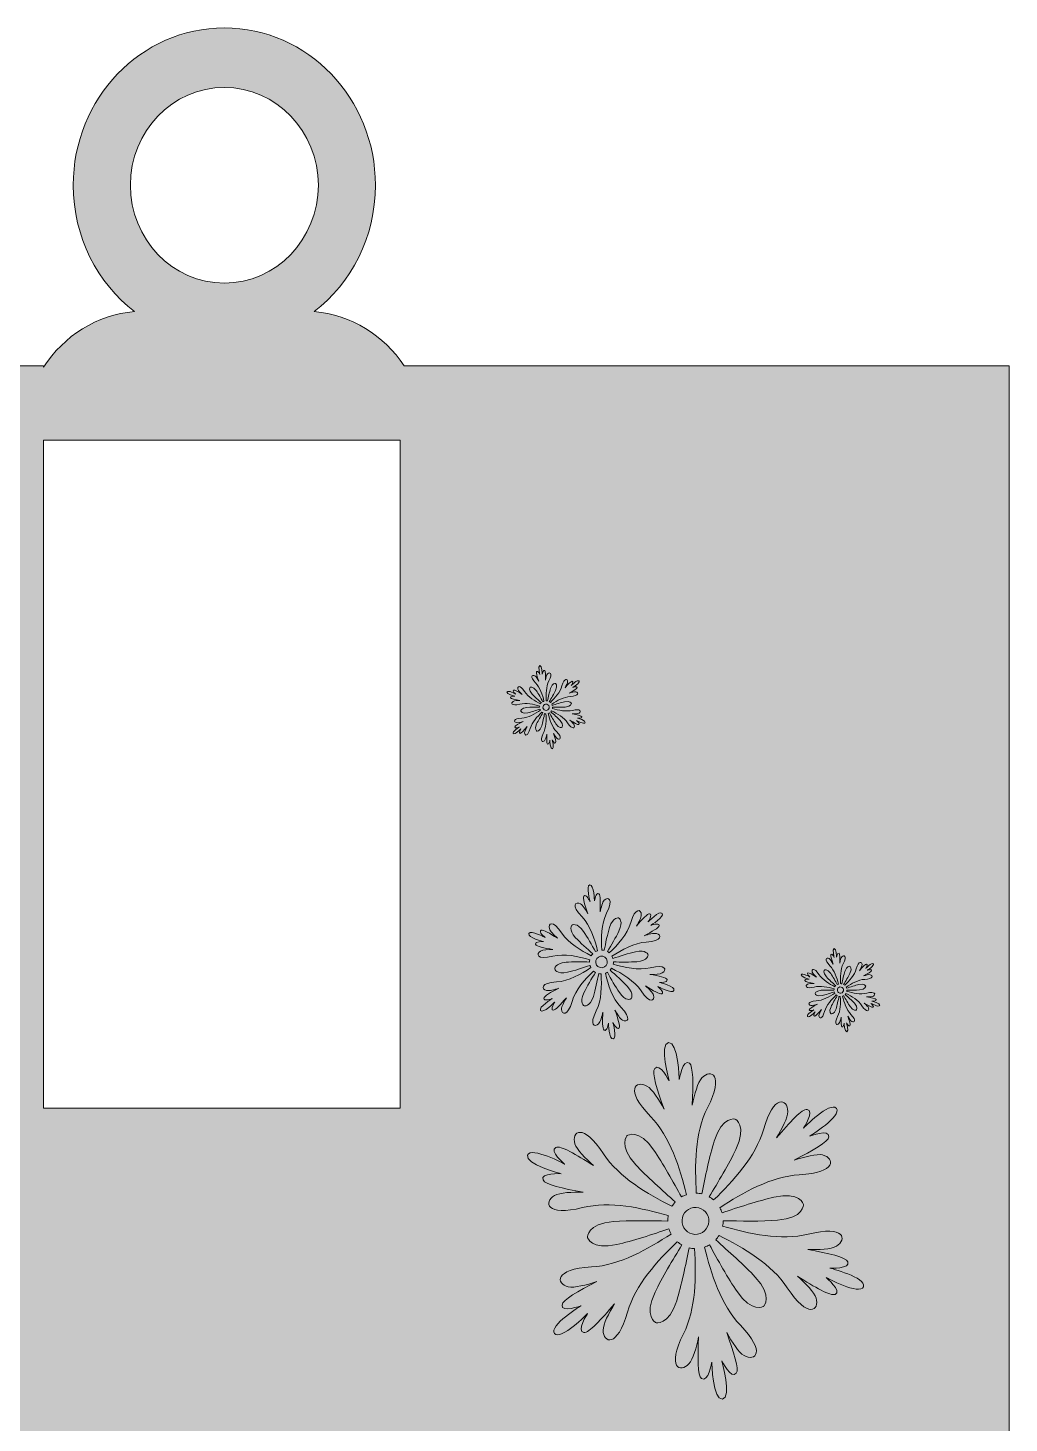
# Model space of a CAD drawing. Header units: millimetres. Extents: x 27 to 185, y -120 to -21.
# Drawn here: x 145.5 to 185.3, y -77.8 to -21.3 of the extents above; entities that cross this region are included whole.
import ezdxf

# ---------------------------------------------------------------- set-up
doc = ezdxf.new("R2010")
doc.units = ezdxf.units.MM
doc.header["$MEASUREMENT"] = 0
doc.layers.add('engraving', color=7, linetype='Continuous')
doc.layers.add('Layer 1', color=7, linetype='Continuous')

msp = doc.modelspace()

# ---------------------------------------------------------------- hatches: boundary and pattern name
at = {"layer": 'Layer 1'}
h = msp.add_hatch(color=2, dxfattribs=at)
h.dxf.hatch_style = 2
edge = h.paths.add_edge_path()
edge.add_spline(control_points=[(160.787, -34.941), (159.97, -33.71), (158.65, -32.866), (157.139, -32.746), (158.644, -31.585), (159.623, -29.728), (159.623, -27.629), (159.623, -24.11), (156.883, -21.257), (153.503, -21.257), (150.122, -21.257), (147.382, -24.11), (147.382, -27.629), (147.382, -29.728), (148.362, -31.585), (149.867, -32.746), (148.334, -32.867), (146.997, -33.733), (146.182, -34.993), (146.182, -34.993), (146.182, -34.941), (146.182, -34.941), (146.182, -34.941), (121.518, -34.941), (121.518, -34.941), (121.518, -34.941), (121.518, -120.09), (121.518, -120.09), (121.518, -120.09), (146.182, -120.09), (146.182, -120.09), (146.182, -120.09), (146.182, -89.671), (146.182, -89.671), (146.182, -89.671), (160.628, -89.671), (160.628, -89.671), (160.628, -89.671), (160.628, -120.09), (160.628, -120.09), (160.628, -120.09), (185.292, -120.09), (185.292, -120.09), (185.292, -120.09), (185.292, -34.941), (185.292, -34.941), (185.292, -34.941), (160.787, -34.941), (160.787, -34.941)], knot_values=[0, 0, 0, 0, 1, 1, 1, 2, 2, 2, 3, 3, 3, 4, 4, 4, 5, 5, 5, 6, 6, 6, 7, 7, 7, 8, 8, 8, 9, 9, 9, 10, 10, 10, 11, 11, 11, 12, 12, 12, 13, 13, 13, 14, 14, 14, 15, 15, 15, 16, 16, 16, 16], degree=3, periodic=1)
edge = h.paths.add_edge_path()
edge.add_spline(control_points=[(149.695, -27.629), (149.695, -25.443), (151.403, -23.665), (153.503, -23.665), (155.602, -23.665), (157.31, -25.443), (157.31, -27.629), (157.31, -29.814), (155.602, -31.592), (153.503, -31.592), (151.403, -31.592), (149.695, -29.814), (149.695, -27.629)], knot_values=[0, 0, 0, 0, 1, 1, 1, 2, 2, 2, 3, 3, 3, 4, 4, 4, 4], degree=3, periodic=1)
h.paths.add_polyline_path([(146.182, -65.007), (146.182, -37.956), (160.628, -37.956), (160.628, -65.007)])

# ---------------------------------------------------------------- linework, layer by layer
at = {"layer": 'engraving', "lineweight": 0}
for points, knots in [([(167.807, -49.217), (167.807, -49.217), (168.008, -49.228), (167.978, -49.158), (167.96, -49.114), (167.792, -49.077), (167.599, -49.043), (167.704, -49.044), (167.819, -49.041), (167.87, -49.01), (167.973, -48.949), (167.953, -48.809), (167.604, -48.897), (167.347, -48.961), (167.042, -48.893), (166.794, -48.821), (166.797, -48.804), (166.799, -48.786), (166.799, -48.769), (166.954, -48.773), (167.168, -48.776), (167.312, -48.765), (167.564, -48.745), (167.559, -48.616), (167.559, -48.616), (167.559, -48.616), (167.525, -48.492), (167.279, -48.547), (167.138, -48.579), (166.935, -48.645), (166.788, -48.696), (166.783, -48.679), (166.776, -48.663), (166.767, -48.647), (166.983, -48.505), (167.254, -48.35), (167.519, -48.335), (167.878, -48.315), (167.856, -48.176), (167.74, -48.148), (167.681, -48.134), (167.57, -48.165), (167.471, -48.197), (167.645, -48.107), (167.794, -48.022), (167.799, -47.975), (167.807, -47.899), (167.618, -47.969), (167.618, -47.969), (167.618, -47.969), (167.927, -47.779), (167.87, -47.707), (167.812, -47.634), (167.558, -47.894), (167.558, -47.894), (167.558, -47.894), (167.668, -47.725), (167.593, -47.716), (167.545, -47.71), (167.429, -47.837), (167.303, -47.987), (167.356, -47.897), (167.411, -47.796), (167.41, -47.736), (167.409, -47.616), (167.278, -47.564), (167.179, -47.909), (167.106, -48.164), (166.894, -48.395), (166.709, -48.573), (166.695, -48.562), (166.681, -48.552), (166.666, -48.543), (166.747, -48.411), (166.857, -48.227), (166.919, -48.096), (167.028, -47.869), (166.914, -47.809), (166.914, -47.809), (166.914, -47.809), (166.789, -47.775), (166.714, -48.016), (166.671, -48.154), (166.627, -48.363), (166.597, -48.516), (166.579, -48.512), (166.562, -48.51), (166.545, -48.509), (166.529, -48.252), (166.531, -47.939), (166.65, -47.702), (166.812, -47.381), (166.681, -47.331), (166.598, -47.418), (166.557, -47.461), (166.529, -47.573), (166.507, -47.675), (166.516, -47.479), (166.517, -47.307), (166.479, -47.279), (166.417, -47.235), (166.383, -47.433), (166.383, -47.433), (166.383, -47.433), (166.373, -47.071), (166.281, -47.084), (166.19, -47.098), (166.288, -47.448), (166.288, -47.448), (166.288, -47.448), (166.197, -47.269), (166.151, -47.329), (166.122, -47.367), (166.174, -47.531), (166.241, -47.715), (166.19, -47.624), (166.129, -47.526), (166.077, -47.497), (165.973, -47.438), (165.862, -47.525), (166.112, -47.784), (166.296, -47.974), (166.389, -48.273), (166.451, -48.523), (166.435, -48.529), (166.419, -48.536), (166.404, -48.545), (166.329, -48.408), (166.225, -48.222), (166.143, -48.102), (166.001, -47.895), (165.892, -47.963), (165.892, -47.963), (165.892, -47.963), (165.801, -48.055), (165.972, -48.24), (166.07, -48.346), (166.228, -48.489), (166.345, -48.591), (166.333, -48.604), (166.323, -48.619), (166.314, -48.633), (166.083, -48.517), (165.813, -48.36), (165.668, -48.138), (165.471, -47.838), (165.362, -47.926), (165.396, -48.041), (165.413, -48.098), (165.495, -48.179), (165.572, -48.249), (165.407, -48.143), (165.259, -48.056), (165.216, -48.076), (165.146, -48.107), (165.301, -48.236), (165.301, -48.236), (165.301, -48.236), (164.982, -48.063), (164.948, -48.149), (164.915, -48.235), (165.266, -48.325), (165.266, -48.325), (165.266, -48.325), (165.065, -48.314), (165.095, -48.384), (165.113, -48.428), (165.281, -48.465), (165.474, -48.5), (165.37, -48.498), (165.255, -48.501), (165.203, -48.532), (165.1, -48.593), (165.12, -48.733), (165.469, -48.646), (165.726, -48.581), (166.032, -48.649), (166.279, -48.721), (166.276, -48.738), (166.274, -48.756), (166.275, -48.773), (166.119, -48.769), (165.905, -48.766), (165.761, -48.777), (165.51, -48.797), (165.514, -48.926), (165.514, -48.926), (165.514, -48.926), (165.548, -49.051), (165.794, -48.995), (165.935, -48.963), (166.138, -48.897), (166.285, -48.847), (166.29, -48.863), (166.297, -48.88), (166.305, -48.895), (166.09, -49.037), (165.819, -49.192), (165.554, -49.207), (165.195, -49.227), (165.217, -49.367), (165.334, -49.394), (165.392, -49.408), (165.503, -49.377), (165.602, -49.345), (165.428, -49.435), (165.278, -49.52), (165.274, -49.567), (165.266, -49.643), (165.455, -49.574), (165.455, -49.574), (165.455, -49.574), (165.146, -49.763), (165.204, -49.836), (165.261, -49.908), (165.515, -49.649), (165.515, -49.649), (165.515, -49.649), (165.405, -49.817), (165.481, -49.827), (165.528, -49.832), (165.644, -49.706), (165.77, -49.555), (165.717, -49.645), (165.662, -49.747), (165.663, -49.806), (165.664, -49.926), (165.795, -49.979), (165.894, -49.633), (165.967, -49.378), (166.179, -49.147), (166.364, -48.969), (166.378, -48.981), (166.392, -48.991), (166.407, -48.999), (166.325, -49.132), (166.217, -49.315), (166.154, -49.446), (166.046, -49.674), (166.16, -49.734), (166.16, -49.734), (166.16, -49.734), (166.284, -49.767), (166.359, -49.526), (166.402, -49.388), (166.446, -49.179), (166.477, -49.027), (166.493, -49.03), (166.511, -49.033), (166.529, -49.033), (166.543, -49.29), (166.542, -49.603), (166.423, -49.84), (166.26, -50.161), (166.393, -50.211), (166.475, -50.124), (166.516, -50.081), (166.545, -49.969), (166.567, -49.867), (166.557, -50.063), (166.556, -50.235), (166.595, -50.263), (166.656, -50.307), (166.691, -50.109), (166.691, -50.109), (166.691, -50.109), (166.7, -50.472), (166.792, -50.458), (166.883, -50.444), (166.785, -50.095), (166.785, -50.095), (166.785, -50.095), (166.877, -50.274), (166.923, -50.213), (166.951, -50.175), (166.899, -50.012), (166.832, -49.827), (166.884, -49.918), (166.944, -50.016), (166.996, -50.045), (167.1, -50.104), (167.211, -50.017), (166.962, -49.759), (166.777, -49.568), (166.683, -49.269), (166.622, -49.019), (166.638, -49.013), (166.654, -49.006), (166.67, -48.997), (166.743, -49.134), (166.848, -49.32), (166.93, -49.44), (167.072, -49.647), (167.182, -49.579), (167.182, -49.579), (167.182, -49.579), (167.273, -49.488), (167.102, -49.302), (167.003, -49.196), (166.845, -49.053), (166.728, -48.951), (166.74, -48.938), (166.75, -48.924), (166.759, -48.909), (166.99, -49.025), (167.26, -49.182), (167.405, -49.404), (167.602, -49.705), (167.712, -49.616), (167.678, -49.501), (167.661, -49.444), (167.578, -49.363), (167.501, -49.293), (167.666, -49.399), (167.814, -49.486), (167.858, -49.467), (167.926, -49.435), (167.772, -49.307), (167.772, -49.307), (167.772, -49.307), (168.091, -49.48), (168.125, -49.393), (168.159, -49.307), (167.807, -49.217), (167.807, -49.217)], [0, 0, 0, 0, 1, 1, 1, 2, 2, 2, 3, 3, 3, 4, 4, 4, 5, 5, 5, 6, 6, 6, 7, 7, 7, 8, 8, 8, 9, 9, 9, 10, 10, 10, 11, 11, 11, 12, 12, 12, 13, 13, 13, 14, 14, 14, 15, 15, 15, 16, 16, 16, 17, 17, 17, 18, 18, 18, 19, 19, 19, 20, 20, 20, 21, 21, 21, 22, 22, 22, 23, 23, 23, 24, 24, 24, 25, 25, 25, 26, 26, 26, 27, 27, 27, 28, 28, 28, 29, 29, 29, 30, 30, 30, 31, 31, 31, 32, 32, 32, 33, 33, 33, 34, 34, 34, 35, 35, 35, 36, 36, 36, 37, 37, 37, 38, 38, 38, 39, 39, 39, 40, 40, 40, 41, 41, 41, 42, 42, 42, 43, 43, 43, 44, 44, 44, 45, 45, 45, 46, 46, 46, 47, 47, 47, 48, 48, 48, 49, 49, 49, 50, 50, 50, 51, 51, 51, 52, 52, 52, 53, 53, 53, 54, 54, 54, 55, 55, 55, 56, 56, 56, 57, 57, 57, 58, 58, 58, 59, 59, 59, 60, 60, 60, 61, 61, 61, 62, 62, 62, 63, 63, 63, 64, 64, 64, 65, 65, 65, 66, 66, 66, 67, 67, 67, 68, 68, 68, 69, 69, 69, 70, 70, 70, 71, 71, 71, 72, 72, 72, 73, 73, 73, 74, 74, 74, 75, 75, 75, 76, 76, 76, 77, 77, 77, 78, 78, 78, 79, 79, 79, 80, 80, 80, 81, 81, 81, 82, 82, 82, 83, 83, 83, 84, 84, 84, 85, 85, 85, 86, 86, 86, 87, 87, 87, 88, 88, 88, 89, 89, 89, 90, 90, 90, 91, 91, 91, 92, 92, 92, 93, 93, 93, 94, 94, 94, 95, 95, 95, 96, 96, 96, 97, 97, 97, 98, 98, 98, 99, 99, 99, 100, 100, 100, 101, 101, 101, 102, 102, 102, 103, 103, 103, 104, 104, 104, 105, 105, 105, 106, 106, 106, 107, 107, 107, 108, 108, 108, 108]), ([(166.556, -48.897), (166.486, -48.908), (166.421, -48.86), (166.41, -48.79), (166.4, -48.72), (166.448, -48.655), (166.517, -48.645), (166.587, -48.634), (166.652, -48.682), (166.663, -48.752), (166.673, -48.822), (166.625, -48.887), (166.556, -48.897)], [0, 0, 0, 0, 1, 1, 1, 2, 2, 2, 3, 3, 3, 4, 4, 4, 4]), ([(171.128, -59.912), (171.128, -59.912), (171.499, -59.932), (171.445, -59.802), (171.41, -59.721), (171.101, -59.653), (170.743, -59.59), (170.936, -59.592), (171.149, -59.586), (171.244, -59.529), (171.435, -59.417), (171.398, -59.158), (170.753, -59.319), (170.277, -59.438), (169.712, -59.312), (169.254, -59.18), (169.261, -59.148), (169.263, -59.115), (169.263, -59.083), (169.551, -59.091), (169.946, -59.096), (170.213, -59.076), (170.678, -59.039), (170.669, -58.801), (170.669, -58.801), (170.669, -58.801), (170.607, -58.571), (170.152, -58.673), (169.891, -58.732), (169.515, -58.854), (169.243, -58.948), (169.234, -58.917), (169.221, -58.887), (169.205, -58.858), (169.604, -58.596), (170.106, -58.308), (170.596, -58.281), (171.259, -58.244), (171.218, -57.987), (171.003, -57.935), (170.895, -57.909), (170.69, -57.967), (170.506, -58.026), (170.829, -57.859), (171.105, -57.702), (171.114, -57.614), (171.127, -57.475), (170.778, -57.603), (170.778, -57.603), (170.778, -57.603), (171.35, -57.252), (171.244, -57.119), (171.137, -56.985), (170.668, -57.465), (170.668, -57.465), (170.668, -57.465), (170.87, -57.153), (170.731, -57.136), (170.644, -57.125), (170.43, -57.359), (170.196, -57.637), (170.294, -57.471), (170.396, -57.284), (170.394, -57.173), (170.392, -56.951), (170.15, -56.855), (169.966, -57.493), (169.831, -57.965), (169.44, -58.391), (169.097, -58.721), (169.072, -58.7), (169.045, -58.681), (169.018, -58.665), (169.169, -58.42), (169.37, -58.081), (169.486, -57.839), (169.687, -57.419), (169.476, -57.307), (169.476, -57.307), (169.476, -57.307), (169.245, -57.246), (169.107, -57.691), (169.028, -57.946), (168.945, -58.333), (168.89, -58.615), (168.858, -58.608), (168.826, -58.603), (168.794, -58.603), (168.765, -58.127), (168.768, -57.548), (168.989, -57.11), (169.289, -56.517), (169.045, -56.424), (168.893, -56.585), (168.817, -56.664), (168.764, -56.871), (168.723, -57.06), (168.74, -56.698), (168.742, -56.38), (168.671, -56.329), (168.557, -56.247), (168.494, -56.613), (168.494, -56.613), (168.494, -56.613), (168.475, -55.943), (168.306, -55.968), (168.137, -55.994), (168.318, -56.639), (168.318, -56.639), (168.318, -56.639), (168.15, -56.309), (168.065, -56.42), (168.012, -56.491), (168.108, -56.793), (168.232, -57.135), (168.137, -56.966), (168.025, -56.784), (167.929, -56.731), (167.736, -56.622), (167.53, -56.783), (167.993, -57.261), (168.333, -57.614), (168.506, -58.166), (168.621, -58.629), (168.59, -58.639), (168.561, -58.652), (168.533, -58.669), (168.396, -58.416), (168.203, -58.071), (168.051, -57.851), (167.788, -57.466), (167.586, -57.593), (167.586, -57.593), (167.586, -57.593), (167.418, -57.762), (167.734, -58.104), (167.916, -58.301), (168.209, -58.565), (168.425, -58.755), (168.403, -58.779), (168.383, -58.805), (168.366, -58.832), (167.941, -58.618), (167.44, -58.327), (167.172, -57.916), (166.808, -57.361), (166.606, -57.525), (166.669, -57.737), (166.7, -57.843), (166.852, -57.992), (166.995, -58.121), (166.69, -57.925), (166.416, -57.765), (166.336, -57.801), (166.208, -57.859), (166.494, -58.097), (166.494, -58.097), (166.494, -58.097), (165.904, -57.777), (165.841, -57.937), (165.779, -58.096), (166.429, -58.262), (166.429, -58.262), (166.429, -58.262), (166.058, -58.242), (166.112, -58.371), (166.146, -58.453), (166.457, -58.521), (166.814, -58.585), (166.621, -58.583), (166.408, -58.588), (166.313, -58.645), (166.123, -58.758), (166.16, -59.016), (166.804, -58.855), (167.28, -58.736), (167.845, -58.862), (168.302, -58.994), (168.297, -59.026), (168.293, -59.058), (168.294, -59.091), (168.006, -59.082), (167.611, -59.077), (167.344, -59.098), (166.88, -59.135), (166.888, -59.373), (166.888, -59.373), (166.888, -59.373), (166.951, -59.604), (167.405, -59.501), (167.666, -59.442), (168.042, -59.32), (168.314, -59.227), (168.323, -59.258), (168.336, -59.288), (168.351, -59.317), (167.953, -59.578), (167.451, -59.866), (166.962, -59.893), (166.298, -59.93), (166.339, -60.188), (166.554, -60.239), (166.662, -60.265), (166.867, -60.208), (167.051, -60.149), (166.728, -60.315), (166.452, -60.472), (166.444, -60.559), (166.43, -60.699), (166.778, -60.571), (166.778, -60.571), (166.778, -60.571), (166.207, -60.922), (166.314, -61.056), (166.42, -61.189), (166.889, -60.71), (166.889, -60.71), (166.889, -60.71), (166.686, -61.021), (166.826, -61.039), (166.913, -61.049), (167.128, -60.815), (167.361, -60.537), (167.263, -60.703), (167.161, -60.891), (167.163, -61.001), (167.166, -61.222), (167.408, -61.32), (167.59, -60.681), (167.725, -60.209), (168.117, -59.783), (168.46, -59.453), (168.485, -59.475), (168.512, -59.493), (168.539, -59.509), (168.388, -59.754), (168.187, -60.093), (168.071, -60.335), (167.871, -60.756), (168.081, -60.867), (168.081, -60.867), (168.081, -60.867), (168.312, -60.928), (168.45, -60.483), (168.53, -60.228), (168.611, -59.842), (168.668, -59.559), (168.699, -59.566), (168.731, -59.571), (168.764, -59.572), (168.791, -60.047), (168.789, -60.626), (168.568, -61.064), (168.268, -61.657), (168.512, -61.75), (168.664, -61.589), (168.74, -61.509), (168.793, -61.302), (168.834, -61.114), (168.817, -61.477), (168.815, -61.794), (168.886, -61.845), (169, -61.927), (169.064, -61.562), (169.064, -61.562), (169.064, -61.562), (169.081, -62.231), (169.25, -62.206), (169.42, -62.18), (169.239, -61.535), (169.239, -61.535), (169.239, -61.535), (169.407, -61.865), (169.492, -61.753), (169.545, -61.683), (169.449, -61.381), (169.326, -61.04), (169.42, -61.208), (169.532, -61.389), (169.628, -61.443), (169.821, -61.552), (170.026, -61.391), (169.565, -60.913), (169.224, -60.56), (169.05, -60.008), (168.936, -59.546), (168.966, -59.535), (168.996, -59.521), (169.024, -59.505), (169.161, -59.759), (169.354, -60.103), (169.505, -60.323), (169.769, -60.708), (169.971, -60.581), (169.971, -60.581), (169.971, -60.581), (170.14, -60.412), (169.823, -60.069), (169.642, -59.873), (169.348, -59.609), (169.132, -59.419), (169.154, -59.396), (169.174, -59.37), (169.191, -59.342), (169.617, -59.556), (170.117, -59.847), (170.385, -60.258), (170.749, -60.814), (170.951, -60.649), (170.889, -60.437), (170.857, -60.331), (170.705, -60.182), (170.562, -60.052), (170.867, -60.248), (171.141, -60.409), (171.222, -60.373), (171.349, -60.315), (171.064, -60.078), (171.064, -60.078), (171.064, -60.078), (171.653, -60.397), (171.716, -60.238), (171.778, -60.078), (171.128, -59.912), (171.128, -59.912)], [0, 0, 0, 0, 1, 1, 1, 2, 2, 2, 3, 3, 3, 4, 4, 4, 5, 5, 5, 6, 6, 6, 7, 7, 7, 8, 8, 8, 9, 9, 9, 10, 10, 10, 11, 11, 11, 12, 12, 12, 13, 13, 13, 14, 14, 14, 15, 15, 15, 16, 16, 16, 17, 17, 17, 18, 18, 18, 19, 19, 19, 20, 20, 20, 21, 21, 21, 22, 22, 22, 23, 23, 23, 24, 24, 24, 25, 25, 25, 26, 26, 26, 27, 27, 27, 28, 28, 28, 29, 29, 29, 30, 30, 30, 31, 31, 31, 32, 32, 32, 33, 33, 33, 34, 34, 34, 35, 35, 35, 36, 36, 36, 37, 37, 37, 38, 38, 38, 39, 39, 39, 40, 40, 40, 41, 41, 41, 42, 42, 42, 43, 43, 43, 44, 44, 44, 45, 45, 45, 46, 46, 46, 47, 47, 47, 48, 48, 48, 49, 49, 49, 50, 50, 50, 51, 51, 51, 52, 52, 52, 53, 53, 53, 54, 54, 54, 55, 55, 55, 56, 56, 56, 57, 57, 57, 58, 58, 58, 59, 59, 59, 60, 60, 60, 61, 61, 61, 62, 62, 62, 63, 63, 63, 64, 64, 64, 65, 65, 65, 66, 66, 66, 67, 67, 67, 68, 68, 68, 69, 69, 69, 70, 70, 70, 71, 71, 71, 72, 72, 72, 73, 73, 73, 74, 74, 74, 75, 75, 75, 76, 76, 76, 77, 77, 77, 78, 78, 78, 79, 79, 79, 80, 80, 80, 81, 81, 81, 82, 82, 82, 83, 83, 83, 84, 84, 84, 85, 85, 85, 86, 86, 86, 87, 87, 87, 88, 88, 88, 89, 89, 89, 90, 90, 90, 91, 91, 91, 92, 92, 92, 93, 93, 93, 94, 94, 94, 95, 95, 95, 96, 96, 96, 97, 97, 97, 98, 98, 98, 99, 99, 99, 100, 100, 100, 101, 101, 101, 102, 102, 102, 103, 103, 103, 104, 104, 104, 105, 105, 105, 106, 106, 106, 107, 107, 107, 108, 108, 108, 108]), ([(179.731, -60.673), (179.731, -60.673), (179.931, -60.683), (179.902, -60.613), (179.883, -60.569), (179.716, -60.532), (179.522, -60.498), (179.627, -60.499), (179.742, -60.496), (179.794, -60.466), (179.896, -60.405), (179.876, -60.265), (179.528, -60.352), (179.27, -60.416), (178.965, -60.348), (178.717, -60.276), (178.721, -60.259), (178.722, -60.242), (178.722, -60.224), (178.878, -60.229), (179.092, -60.232), (179.236, -60.22), (179.487, -60.201), (179.482, -60.072), (179.482, -60.072), (179.482, -60.072), (179.449, -59.947), (179.203, -60.003), (179.062, -60.035), (178.859, -60.1), (178.711, -60.151), (178.706, -60.134), (178.699, -60.118), (178.691, -60.102), (178.906, -59.961), (179.178, -59.805), (179.443, -59.791), (179.802, -59.771), (179.779, -59.631), (179.663, -59.603), (179.605, -59.589), (179.494, -59.621), (179.394, -59.653), (179.569, -59.562), (179.718, -59.478), (179.723, -59.43), (179.73, -59.355), (179.542, -59.424), (179.542, -59.424), (179.542, -59.424), (179.851, -59.234), (179.793, -59.162), (179.736, -59.09), (179.482, -59.349), (179.482, -59.349), (179.482, -59.349), (179.591, -59.181), (179.516, -59.171), (179.469, -59.165), (179.353, -59.292), (179.227, -59.442), (179.28, -59.352), (179.335, -59.251), (179.334, -59.191), (179.332, -59.072), (179.202, -59.019), (179.103, -59.364), (179.029, -59.62), (178.818, -59.85), (178.632, -60.029), (178.619, -60.017), (178.604, -60.007), (178.59, -59.998), (178.671, -59.866), (178.78, -59.682), (178.843, -59.552), (178.951, -59.324), (178.837, -59.264), (178.837, -59.264), (178.837, -59.264), (178.713, -59.231), (178.638, -59.471), (178.595, -59.61), (178.55, -59.818), (178.52, -59.971), (178.503, -59.967), (178.486, -59.965), (178.468, -59.964), (178.453, -59.707), (178.454, -59.394), (178.574, -59.157), (178.736, -58.837), (178.604, -58.786), (178.522, -58.873), (178.481, -58.916), (178.452, -59.028), (178.43, -59.13), (178.439, -58.934), (178.441, -58.763), (178.402, -58.735), (178.34, -58.691), (178.306, -58.888), (178.306, -58.888), (178.306, -58.888), (178.296, -58.526), (178.205, -58.54), (178.113, -58.554), (178.211, -58.903), (178.211, -58.903), (178.211, -58.903), (178.12, -58.724), (178.074, -58.784), (178.046, -58.822), (178.098, -58.986), (178.164, -59.171), (178.113, -59.08), (178.053, -58.981), (178.001, -58.952), (177.896, -58.894), (177.785, -58.981), (178.035, -59.239), (178.219, -59.43), (178.313, -59.728), (178.375, -59.979), (178.358, -59.984), (178.343, -59.991), (178.327, -60.001), (178.253, -59.863), (178.149, -59.677), (178.067, -59.558), (177.924, -59.35), (177.815, -59.419), (177.815, -59.419), (177.815, -59.419), (177.724, -59.51), (177.895, -59.695), (177.993, -59.801), (178.152, -59.944), (178.269, -60.047), (178.257, -60.06), (178.246, -60.074), (178.237, -60.088), (178.007, -59.973), (177.736, -59.815), (177.591, -59.593), (177.395, -59.293), (177.285, -59.381), (177.319, -59.496), (177.336, -59.554), (177.418, -59.634), (177.496, -59.704), (177.331, -59.598), (177.183, -59.511), (177.139, -59.531), (177.07, -59.562), (177.224, -59.691), (177.224, -59.691), (177.224, -59.691), (176.906, -59.518), (176.872, -59.604), (176.838, -59.691), (177.189, -59.78), (177.189, -59.78), (177.189, -59.78), (176.989, -59.77), (177.018, -59.84), (177.037, -59.883), (177.204, -59.92), (177.398, -59.955), (177.293, -59.954), (177.178, -59.957), (177.127, -59.987), (177.024, -60.048), (177.044, -60.188), (177.393, -60.101), (177.65, -60.037), (177.955, -60.105), (178.203, -60.176), (178.2, -60.193), (178.198, -60.211), (178.198, -60.229), (178.042, -60.224), (177.829, -60.221), (177.684, -60.233), (177.433, -60.252), (177.438, -60.381), (177.438, -60.381), (177.438, -60.381), (177.472, -60.506), (177.717, -60.45), (177.859, -60.418), (178.062, -60.352), (178.209, -60.302), (178.214, -60.319), (178.221, -60.335), (178.229, -60.351), (178.014, -60.492), (177.742, -60.648), (177.478, -60.662), (177.119, -60.682), (177.141, -60.822), (177.257, -60.85), (177.316, -60.864), (177.426, -60.833), (177.526, -60.801), (177.351, -60.89), (177.202, -60.975), (177.197, -61.023), (177.19, -61.098), (177.378, -61.029), (177.378, -61.029), (177.378, -61.029), (177.069, -61.219), (177.127, -61.291), (177.185, -61.363), (177.438, -61.104), (177.438, -61.104), (177.438, -61.104), (177.329, -61.272), (177.404, -61.282), (177.451, -61.288), (177.567, -61.161), (177.694, -61.011), (177.64, -61.101), (177.586, -61.202), (177.586, -61.261), (177.588, -61.381), (177.719, -61.434), (177.817, -61.088), (177.89, -60.833), (178.102, -60.603), (178.288, -60.424), (178.302, -60.436), (178.316, -60.446), (178.331, -60.455), (178.249, -60.587), (178.14, -60.771), (178.078, -60.901), (177.969, -61.129), (178.083, -61.189), (178.083, -61.189), (178.083, -61.189), (178.208, -61.222), (178.282, -60.981), (178.325, -60.843), (178.37, -60.635), (178.4, -60.482), (178.417, -60.486), (178.435, -60.488), (178.452, -60.489), (178.467, -60.746), (178.466, -61.059), (178.346, -61.295), (178.184, -61.616), (178.316, -61.667), (178.398, -61.58), (178.439, -61.536), (178.468, -61.425), (178.49, -61.323), (178.481, -61.519), (178.48, -61.69), (178.518, -61.718), (178.58, -61.762), (178.614, -61.565), (178.614, -61.565), (178.614, -61.565), (178.624, -61.927), (178.715, -61.913), (178.807, -61.899), (178.709, -61.55), (178.709, -61.55), (178.709, -61.55), (178.8, -61.729), (178.846, -61.668), (178.875, -61.63), (178.823, -61.467), (178.756, -61.282), (178.807, -61.373), (178.868, -61.472), (178.92, -61.501), (179.024, -61.56), (179.135, -61.472), (178.885, -61.214), (178.701, -61.023), (178.607, -60.724), (178.545, -60.475), (178.562, -60.469), (178.578, -60.461), (178.593, -60.453), (178.667, -60.59), (178.771, -60.776), (178.853, -60.895), (178.996, -61.103), (179.105, -61.034), (179.105, -61.034), (179.105, -61.034), (179.196, -60.943), (179.025, -60.758), (178.927, -60.651), (178.768, -60.509), (178.651, -60.406), (178.663, -60.393), (178.674, -60.379), (178.683, -60.364), (178.913, -60.48), (179.184, -60.637), (179.329, -60.86), (179.526, -61.16), (179.635, -61.071), (179.601, -60.956), (179.584, -60.899), (179.502, -60.819), (179.425, -60.749), (179.59, -60.854), (179.738, -60.941), (179.781, -60.922), (179.85, -60.891), (179.696, -60.762), (179.696, -60.762), (179.696, -60.762), (180.015, -60.935), (180.049, -60.849), (180.082, -60.763), (179.731, -60.673), (179.731, -60.673)], [0, 0, 0, 0, 1, 1, 1, 2, 2, 2, 3, 3, 3, 4, 4, 4, 5, 5, 5, 6, 6, 6, 7, 7, 7, 8, 8, 8, 9, 9, 9, 10, 10, 10, 11, 11, 11, 12, 12, 12, 13, 13, 13, 14, 14, 14, 15, 15, 15, 16, 16, 16, 17, 17, 17, 18, 18, 18, 19, 19, 19, 20, 20, 20, 21, 21, 21, 22, 22, 22, 23, 23, 23, 24, 24, 24, 25, 25, 25, 26, 26, 26, 27, 27, 27, 28, 28, 28, 29, 29, 29, 30, 30, 30, 31, 31, 31, 32, 32, 32, 33, 33, 33, 34, 34, 34, 35, 35, 35, 36, 36, 36, 37, 37, 37, 38, 38, 38, 39, 39, 39, 40, 40, 40, 41, 41, 41, 42, 42, 42, 43, 43, 43, 44, 44, 44, 45, 45, 45, 46, 46, 46, 47, 47, 47, 48, 48, 48, 49, 49, 49, 50, 50, 50, 51, 51, 51, 52, 52, 52, 53, 53, 53, 54, 54, 54, 55, 55, 55, 56, 56, 56, 57, 57, 57, 58, 58, 58, 59, 59, 59, 60, 60, 60, 61, 61, 61, 62, 62, 62, 63, 63, 63, 64, 64, 64, 65, 65, 65, 66, 66, 66, 67, 67, 67, 68, 68, 68, 69, 69, 69, 70, 70, 70, 71, 71, 71, 72, 72, 72, 73, 73, 73, 74, 74, 74, 75, 75, 75, 76, 76, 76, 77, 77, 77, 78, 78, 78, 79, 79, 79, 80, 80, 80, 81, 81, 81, 82, 82, 82, 83, 83, 83, 84, 84, 84, 85, 85, 85, 86, 86, 86, 87, 87, 87, 88, 88, 88, 89, 89, 89, 90, 90, 90, 91, 91, 91, 92, 92, 92, 93, 93, 93, 94, 94, 94, 95, 95, 95, 96, 96, 96, 97, 97, 97, 98, 98, 98, 99, 99, 99, 100, 100, 100, 101, 101, 101, 102, 102, 102, 103, 103, 103, 104, 104, 104, 105, 105, 105, 106, 106, 106, 107, 107, 107, 108, 108, 108, 108]), ([(168.814, -59.32), (168.685, -59.34), (168.565, -59.251), (168.545, -59.122), (168.526, -58.993), (168.614, -58.873), (168.743, -58.854), (168.872, -58.834), (168.992, -58.923), (169.012, -59.052), (169.031, -59.18), (168.943, -59.301), (168.814, -59.32)], [0, 0, 0, 0, 1, 1, 1, 2, 2, 2, 3, 3, 3, 4, 4, 4, 4]), ([(178.479, -60.353), (178.41, -60.363), (178.345, -60.315), (178.334, -60.245), (178.323, -60.176), (178.371, -60.111), (178.441, -60.1), (178.511, -60.09), (178.576, -60.138), (178.586, -60.207), (178.597, -60.277), (178.549, -60.342), (178.479, -60.353)], [0, 0, 0, 0, 1, 1, 1, 2, 2, 2, 3, 3, 3, 4, 4, 4, 4]), ([(178.027, -71.483), (178.027, -71.483), (178.886, -71.527), (178.76, -71.228), (178.68, -71.04), (177.963, -70.882), (177.135, -70.736), (177.583, -70.741), (178.076, -70.728), (178.296, -70.596), (178.736, -70.335), (178.651, -69.736), (177.158, -70.109), (176.056, -70.384), (174.749, -70.093), (173.688, -69.786), (173.703, -69.713), (173.709, -69.638), (173.709, -69.564), (174.376, -69.582), (175.29, -69.594), (175.908, -69.546), (176.984, -69.462), (176.964, -68.909), (176.964, -68.909), (176.964, -68.909), (176.82, -68.377), (175.767, -68.614), (175.163, -68.751), (174.293, -69.033), (173.662, -69.249), (173.641, -69.178), (173.611, -69.108), (173.575, -69.041), (174.498, -68.435), (175.66, -67.769), (176.794, -67.706), (178.33, -67.62), (178.235, -67.024), (177.737, -66.904), (177.488, -66.845), (177.012, -66.978), (176.587, -67.115), (177.335, -66.729), (177.973, -66.366), (177.993, -66.163), (178.025, -65.84), (177.217, -66.137), (177.217, -66.137), (177.217, -66.137), (178.542, -65.324), (178.295, -65.016), (178.047, -64.706), (176.962, -65.817), (176.962, -65.817), (176.962, -65.817), (177.43, -65.095), (177.109, -65.055), (176.906, -65.029), (176.41, -65.572), (175.869, -66.215), (176.097, -65.83), (176.332, -65.397), (176.328, -65.14), (176.322, -64.628), (175.761, -64.404), (175.337, -65.882), (175.025, -66.974), (174.119, -67.961), (173.324, -68.725), (173.267, -68.676), (173.205, -68.632), (173.141, -68.595), (173.49, -68.028), (173.957, -67.242), (174.225, -66.683), (174.69, -65.71), (174.201, -65.451), (174.201, -65.451), (174.201, -65.451), (173.668, -65.309), (173.347, -66.34), (173.164, -66.931), (172.973, -67.826), (172.844, -68.48), (172.771, -68.462), (172.696, -68.452), (172.622, -68.451), (172.557, -67.349), (172.562, -66.009), (173.074, -64.995), (173.768, -63.622), (173.204, -63.407), (172.851, -63.779), (172.676, -63.963), (172.553, -64.442), (172.459, -64.88), (172.499, -64.04), (172.504, -63.305), (172.339, -63.186), (172.074, -62.997), (171.928, -63.844), (171.928, -63.844), (171.928, -63.844), (171.885, -62.292), (171.493, -62.351), (171.102, -62.41), (171.522, -63.906), (171.522, -63.906), (171.522, -63.906), (171.131, -63.139), (170.935, -63.398), (170.812, -63.561), (171.035, -64.262), (171.321, -65.052), (171.102, -64.662), (170.843, -64.241), (170.62, -64.116), (170.174, -63.866), (169.697, -64.238), (170.767, -65.344), (171.557, -66.162), (171.957, -67.44), (172.222, -68.511), (172.152, -68.535), (172.084, -68.566), (172.018, -68.605), (171.7, -68.018), (171.255, -67.22), (170.903, -66.71), (170.293, -65.82), (169.826, -66.113), (169.826, -66.113), (169.826, -66.113), (169.436, -66.505), (170.168, -67.297), (170.589, -67.752), (171.268, -68.365), (171.769, -68.803), (171.718, -68.859), (171.672, -68.919), (171.633, -68.981), (170.647, -68.486), (169.489, -67.812), (168.867, -66.861), (168.026, -65.575), (167.557, -65.955), (167.702, -66.446), (167.775, -66.692), (168.127, -67.036), (168.459, -67.336), (167.752, -66.883), (167.117, -66.51), (166.932, -66.595), (166.635, -66.729), (167.297, -67.28), (167.297, -67.28), (167.297, -67.28), (165.931, -66.54), (165.787, -66.909), (165.643, -67.278), (167.146, -67.661), (167.146, -67.661), (167.146, -67.661), (166.288, -67.616), (166.414, -67.916), (166.493, -68.104), (167.211, -68.262), (168.04, -68.409), (167.592, -68.404), (167.099, -68.418), (166.878, -68.548), (166.438, -68.81), (166.524, -69.408), (168.016, -69.035), (169.118, -68.76), (170.426, -69.051), (171.485, -69.358), (171.472, -69.431), (171.464, -69.506), (171.465, -69.582), (170.798, -69.562), (169.884, -69.55), (169.266, -69.598), (168.191, -69.683), (168.211, -70.234), (168.211, -70.234), (168.211, -70.234), (168.355, -70.768), (169.407, -70.53), (170.012, -70.393), (170.882, -70.111), (171.511, -69.896), (171.533, -69.967), (171.562, -70.037), (171.598, -70.105), (170.677, -70.709), (169.514, -71.376), (168.38, -71.438), (166.844, -71.524), (166.94, -72.121), (167.437, -72.24), (167.687, -72.3), (168.161, -72.167), (168.588, -72.03), (167.84, -72.415), (167.2, -72.778), (167.181, -72.981), (167.149, -73.304), (167.956, -73.008), (167.956, -73.008), (167.956, -73.008), (166.633, -73.82), (166.88, -74.13), (167.127, -74.44), (168.213, -73.329), (168.213, -73.329), (168.213, -73.329), (167.743, -74.049), (168.066, -74.091), (168.269, -74.115), (168.765, -73.573), (169.305, -72.929), (169.078, -73.314), (168.843, -73.749), (168.846, -74.003), (168.853, -74.516), (169.413, -74.741), (169.836, -73.263), (170.148, -72.17), (171.055, -71.183), (171.85, -70.418), (171.908, -70.469), (171.97, -70.512), (172.033, -70.549), (171.683, -71.117), (171.217, -71.902), (170.95, -72.461), (170.485, -73.436), (170.973, -73.693), (170.973, -73.693), (170.973, -73.693), (171.507, -73.835), (171.826, -72.805), (172.011, -72.213), (172.2, -71.32), (172.33, -70.666), (172.402, -70.682), (172.478, -70.692), (172.553, -70.695), (172.616, -71.795), (172.612, -73.135), (172.1, -74.149), (171.405, -75.522), (171.971, -75.738), (172.323, -75.365), (172.499, -75.18), (172.622, -74.702), (172.716, -74.266), (172.676, -75.105), (172.671, -75.839), (172.836, -75.958), (173.101, -76.147), (173.247, -75.301), (173.247, -75.301), (173.247, -75.301), (173.288, -76.852), (173.68, -76.793), (174.071, -76.734), (173.653, -75.24), (173.653, -75.24), (173.653, -75.24), (174.043, -76.005), (174.24, -75.746), (174.362, -75.583), (174.14, -74.884), (173.854, -74.093), (174.073, -74.482), (174.332, -74.903), (174.554, -75.028), (175.001, -75.28), (175.476, -74.906), (174.407, -73.8), (173.618, -72.982), (173.216, -71.704), (172.952, -70.634), (173.021, -70.609), (173.091, -70.578), (173.156, -70.541), (173.473, -71.127), (173.92, -71.924), (174.27, -72.435), (174.881, -73.324), (175.349, -73.03), (175.349, -73.03), (175.349, -73.03), (175.739, -72.64), (175.006, -71.847), (174.585, -71.392), (173.907, -70.781), (173.406, -70.341), (173.457, -70.287), (173.503, -70.226), (173.542, -70.162), (174.528, -70.658), (175.686, -71.332), (176.306, -72.283), (177.149, -73.57), (177.618, -73.189), (177.472, -72.698), (177.4, -72.453), (177.047, -72.108), (176.716, -71.808), (177.422, -72.261), (178.057, -72.633), (178.243, -72.55), (178.538, -72.415), (177.878, -71.866), (177.878, -71.866), (177.878, -71.866), (179.243, -72.606), (179.388, -72.237), (179.532, -71.867), (178.027, -71.483), (178.027, -71.483)], [0, 0, 0, 0, 1, 1, 1, 2, 2, 2, 3, 3, 3, 4, 4, 4, 5, 5, 5, 6, 6, 6, 7, 7, 7, 8, 8, 8, 9, 9, 9, 10, 10, 10, 11, 11, 11, 12, 12, 12, 13, 13, 13, 14, 14, 14, 15, 15, 15, 16, 16, 16, 17, 17, 17, 18, 18, 18, 19, 19, 19, 20, 20, 20, 21, 21, 21, 22, 22, 22, 23, 23, 23, 24, 24, 24, 25, 25, 25, 26, 26, 26, 27, 27, 27, 28, 28, 28, 29, 29, 29, 30, 30, 30, 31, 31, 31, 32, 32, 32, 33, 33, 33, 34, 34, 34, 35, 35, 35, 36, 36, 36, 37, 37, 37, 38, 38, 38, 39, 39, 39, 40, 40, 40, 41, 41, 41, 42, 42, 42, 43, 43, 43, 44, 44, 44, 45, 45, 45, 46, 46, 46, 47, 47, 47, 48, 48, 48, 49, 49, 49, 50, 50, 50, 51, 51, 51, 52, 52, 52, 53, 53, 53, 54, 54, 54, 55, 55, 55, 56, 56, 56, 57, 57, 57, 58, 58, 58, 59, 59, 59, 60, 60, 60, 61, 61, 61, 62, 62, 62, 63, 63, 63, 64, 64, 64, 65, 65, 65, 66, 66, 66, 67, 67, 67, 68, 68, 68, 69, 69, 69, 70, 70, 70, 71, 71, 71, 72, 72, 72, 73, 73, 73, 74, 74, 74, 75, 75, 75, 76, 76, 76, 77, 77, 77, 78, 78, 78, 79, 79, 79, 80, 80, 80, 81, 81, 81, 82, 82, 82, 83, 83, 83, 84, 84, 84, 85, 85, 85, 86, 86, 86, 87, 87, 87, 88, 88, 88, 89, 89, 89, 90, 90, 90, 91, 91, 91, 92, 92, 92, 93, 93, 93, 94, 94, 94, 95, 95, 95, 96, 96, 96, 97, 97, 97, 98, 98, 98, 99, 99, 99, 100, 100, 100, 101, 101, 101, 102, 102, 102, 103, 103, 103, 104, 104, 104, 105, 105, 105, 106, 106, 106, 107, 107, 107, 108, 108, 108, 108]), ([(172.669, -70.112), (172.371, -70.157), (172.092, -69.952), (172.047, -69.654), (172.002, -69.355), (172.207, -69.077), (172.505, -69.032), (172.804, -68.987), (173.082, -69.192), (173.127, -69.49), (173.173, -69.789), (172.967, -70.067), (172.669, -70.112)], [0, 0, 0, 0, 1, 1, 1, 2, 2, 2, 3, 3, 3, 4, 4, 4, 4])]:
    msp.add_open_spline(points, degree=3, knots=knots, dxfattribs=at)
at = {"layer": 'Layer 1', "lineweight": 0}
msp.add_lwpolyline([(146.182, -65.007), (146.182, -37.956), (160.628, -37.956), (160.628, -65.007), (146.182, -65.007)], dxfattribs=at)
for points, knots in [([(160.787, -34.941), (159.97, -33.71), (158.65, -32.866), (157.139, -32.746), (158.644, -31.585), (159.623, -29.728), (159.623, -27.629), (159.623, -24.11), (156.883, -21.257), (153.503, -21.257), (150.122, -21.257), (147.382, -24.11), (147.382, -27.629), (147.382, -29.728), (148.362, -31.585), (149.867, -32.746), (148.334, -32.867), (146.997, -33.733), (146.182, -34.993), (146.182, -34.993), (146.182, -34.941), (146.182, -34.941), (146.182, -34.941), (121.518, -34.941), (121.518, -34.941), (121.518, -34.941), (121.518, -120.09), (121.518, -120.09), (121.518, -120.09), (146.182, -120.09), (146.182, -120.09), (146.182, -120.09), (146.182, -89.671), (146.182, -89.671), (146.182, -89.671), (160.628, -89.671), (160.628, -89.671), (160.628, -89.671), (160.628, -120.09), (160.628, -120.09), (160.628, -120.09), (185.292, -120.09), (185.292, -120.09), (185.292, -120.09), (185.292, -34.941), (185.292, -34.941), (185.292, -34.941), (160.787, -34.941), (160.787, -34.941)], [0, 0, 0, 0, 1, 1, 1, 2, 2, 2, 3, 3, 3, 4, 4, 4, 5, 5, 5, 6, 6, 6, 7, 7, 7, 8, 8, 8, 9, 9, 9, 10, 10, 10, 11, 11, 11, 12, 12, 12, 13, 13, 13, 14, 14, 14, 15, 15, 15, 16, 16, 16, 16]), ([(149.695, -27.629), (149.695, -25.443), (151.403, -23.665), (153.503, -23.665), (155.602, -23.665), (157.31, -25.443), (157.31, -27.629), (157.31, -29.814), (155.602, -31.592), (153.503, -31.592), (151.403, -31.592), (149.695, -29.814), (149.695, -27.629)], [0, 0, 0, 0, 1, 1, 1, 2, 2, 2, 3, 3, 3, 4, 4, 4, 4])]:
    msp.add_open_spline(points, degree=3, knots=knots, dxfattribs=at)

doc.saveas('drawing.dxf')
